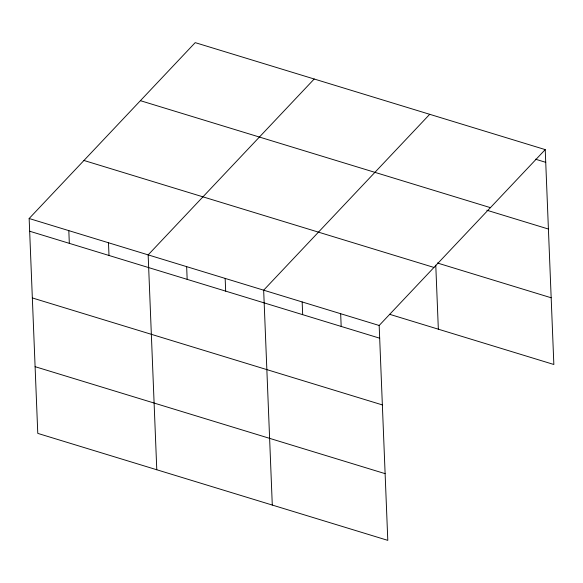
<?xml version="1.0" encoding="UTF-8"?>
<svg xmlns="http://www.w3.org/2000/svg" width="583" height="583" viewBox="0 0 583 583"><rect width="100%" height="100%" fill="white"/><g stroke="black" fill="none" stroke-linecap="round" stroke-linejoin="round"><path stroke-width="0.87" d="M545.222 149.612L379.169 325.482L387.797 540.361L37.778 433.388L29.15 218.508L195.203 42.639L545.222 149.612L553.85 364.492L389.575 314.288M314.208 79.011L148.155 254.88L156.783 469.76M429.715 114.312L263.662 290.181L272.29 505.06M535.464 159.188L545.732 162.329M140.408 100.677L490.42 207.65M486.805 210.215L548.406 229.039M437.374 262.999L551.168 297.775M83.945 160.471L433.963 267.444M29.15 218.508L379.169 325.482M29.66 231.225L379.679 338.198M32.342 297.942L382.361 404.915M35.104 366.678L385.115 473.651M435.771 265.178L438.343 329.191M340.669 313.72L341.179 326.436M302.162 301.95L302.672 314.667M225.162 278.412L225.672 291.128M186.655 266.65L187.165 279.366M108.489 242.754L108.999 255.471M68.816 230.635L69.326 243.351"/></g></svg>
